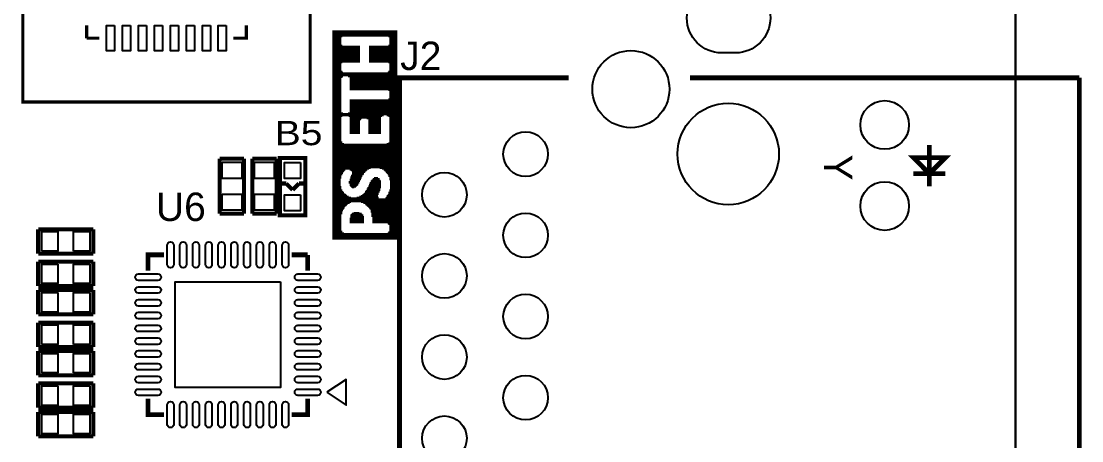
# Model space of a CAD drawing. Extents: x -38 to 87, y 0 to 70.
# Drawn here: x 53.85 to 87.08, y 29.7 to 42.83 of the extents above; entities that cross this region are included whole.
import ezdxf

# ---------------------------------------------------------------- set-up
doc = ezdxf.new("R2010")
doc.units = 0
for name, color, linetype in [('BG_DIMENSION', 40, 'CONTINUOUS'), ('BG_OUTLINE', 7, 'CONTINUOUS'), ('BG_SILKSCREEN_TOP', 2, 'CONTINUOUS'), ('PG_SILKSCREEN_TOP', 2, 'CONTINUOUS'), ('PIN_TOP', 1, 'CONTINUOUS'), ('RD_SILKSCREEN_TOP', 177, 'CONTINUOUS')]:
    doc.layers.add(name, color=color, linetype=linetype)

msp = doc.modelspace()

# ---------------------------------------------------------------- linework, layer by layer
at = {"layer": 'BG_DIMENSION'}
msp.add_lwpolyline([(85.000008, 39.061085), (85.000008, 61.618495)], dxfattribs=at)
at = {"layer": 'BG_OUTLINE'}
msp.add_lwpolyline([(84.00001, 0, 0.414211), (85.000008, 0.999998), (85.000008, 54.999992, 0.414213), (84.00001, 55.99999), (0.999998, 55.99999, 0.414214), (0, 54.999992), (0, 0.999998, 0.414212), (0.999998, 0)], format="xyb", close=True, dxfattribs=at)
msp.add_lwpolyline([(85.000008, 54.999992), (85.000008, 0.999998)], dxfattribs=at)
at = {"layer": 'BG_SILKSCREEN_TOP', "const_width": 0.0254}
for points in [[(63.6143, 35.99688), (63.6143, 42.55008)], [(63.6397, 35.99688), (63.6397, 42.55008)], [(63.6651, 35.99688), (63.6651, 42.55008)], [(63.6905, 35.99688), (63.6905, 42.55008)], [(63.7159, 35.99688), (63.7159, 42.55008)], [(63.7413, 35.99688), (63.7413, 42.55008)], [(63.7667, 35.99688), (63.7667, 42.55008)], [(63.7921, 35.99688), (63.7921, 42.55008)], [(63.8175, 35.99688), (63.8175, 42.55008)], [(63.8429, 35.99688), (63.8429, 42.55008)], [(63.8683, 37.90188), (63.8683, 42.55008)], [(63.8937, 42.32148), (63.8937, 42.55008)], [(63.9191, 42.34688), (63.9191, 42.55008)], [(63.9445, 42.34688), (63.9445, 42.55008)], [(63.9699, 42.34688), (63.9699, 42.55008)], [(63.9953, 42.34688), (63.9953, 42.55008)], [(64.0207, 42.34688), (64.0207, 42.55008)], [(64.0461, 42.34688), (64.0461, 42.55008)], [(64.0715, 42.34688), (64.0715, 42.55008)], [(64.0969, 42.34688), (64.0969, 42.55008)], [(64.1223, 42.34688), (64.1223, 42.55008)], [(64.1477, 42.34688), (64.1477, 42.55008)], [(64.1731, 42.34688), (64.1731, 42.55008)], [(64.1985, 42.34688), (64.1985, 42.55008)], [(64.2239, 42.34688), (64.2239, 42.55008)], [(64.2493, 42.34688), (64.2493, 42.55008)], [(64.2747, 42.34688), (64.2747, 42.55008)], [(64.3001, 42.34688), (64.3001, 42.55008)], [(64.3255, 42.34688), (64.3255, 42.55008)], [(64.3509, 42.34688), (64.3509, 42.55008)], [(64.3763, 42.34688), (64.3763, 42.55008)], [(64.4017, 42.34688), (64.4017, 42.55008)], [(64.4271, 42.34688), (64.4271, 42.55008)], [(64.4525, 42.34688), (64.4525, 42.55008)], [(64.4779, 42.34688), (64.4779, 42.55008)], [(64.5033, 42.34688), (64.5033, 42.55008)], [(64.5287, 42.34688), (64.5287, 42.55008)], [(64.5541, 42.34688), (64.5541, 42.55008)], [(64.5795, 42.34688), (64.5795, 42.55008)], [(64.6049, 42.34688), (64.6049, 42.55008)], [(64.6303, 42.34688), (64.6303, 42.55008)], [(64.6557, 42.34688), (64.6557, 42.55008)], [(64.6811, 42.34688), (64.6811, 42.55008)], [(64.7065, 42.34688), (64.7065, 42.55008)], [(64.7319, 42.34688), (64.7319, 42.55008)], [(64.7573, 42.34688), (64.7573, 42.55008)], [(64.7827, 42.34688), (64.7827, 42.55008)], [(64.8081, 42.34688), (64.8081, 42.55008)], [(64.8335, 42.34688), (64.8335, 42.55008)], [(64.8589, 42.34688), (64.8589, 42.55008)], [(64.8843, 42.34688), (64.8843, 42.55008)], [(64.9097, 42.34688), (64.9097, 42.55008)], [(64.9351, 42.34688), (64.9351, 42.55008)], [(64.9605, 42.34688), (64.9605, 42.55008)], [(64.9859, 42.34688), (64.9859, 42.55008)], [(65.0113, 42.34688), (65.0113, 42.55008)], [(65.0367, 42.34688), (65.0367, 42.55008)], [(65.0621, 42.34688), (65.0621, 42.55008)], [(65.0875, 42.34688), (65.0875, 42.55008)], [(65.1129, 42.34688), (65.1129, 42.55008)], [(65.1383, 42.34688), (65.1383, 42.55008)], [(65.1637, 42.34688), (65.1637, 42.55008)], [(65.1891, 42.34688), (65.1891, 42.55008)], [(65.2145, 42.34688), (65.2145, 42.55008)], [(65.2399, 42.34688), (65.2399, 42.55008)], [(65.2653, 42.34688), (65.2653, 42.55008)], [(65.2907, 42.34688), (65.2907, 42.55008)], [(65.3161, 42.34688), (65.3161, 42.55008)], [(65.3415, 42.34688), (65.3415, 42.55008)], [(65.3669, 42.32148), (65.3669, 42.55008)], [(65.3923, 37.85108), (65.3923, 42.55008)], [(65.4177, 35.99688), (65.4177, 42.55008)], [(65.4431, 35.99688), (65.4431, 42.55008)], [(65.4685, 35.99688), (65.4685, 42.55008)], [(65.4939, 35.99688), (65.4939, 42.55008)], [(65.5193, 35.99688), (65.5193, 42.55008)], [(65.5447, 35.99688), (65.5447, 42.55008)], [(65.5701, 35.99688), (65.5701, 42.55008)], [(65.5955, 35.99688), (65.5955, 42.55008)], [(65.6209, 35.99688), (65.6209, 42.55008)], [(63.8937, 41.50868), (63.8937, 42.09288)], [(63.9191, 41.53408), (63.9191, 42.06748)], [(63.9445, 41.53408), (63.9445, 42.06748)], [(63.9699, 41.53408), (63.9699, 42.06748)], [(63.9953, 41.53408), (63.9953, 42.06748)], [(64.0207, 41.53408), (64.0207, 42.06748)], [(64.0461, 41.53408), (64.0461, 42.06748)], [(64.0715, 41.53408), (64.0715, 42.06748)], [(64.0969, 41.53408), (64.0969, 42.06748)], [(64.1223, 41.53408), (64.1223, 42.06748)], [(64.1477, 41.53408), (64.1477, 42.06748)], [(64.1731, 41.53408), (64.1731, 42.06748)], [(64.1985, 41.53408), (64.1985, 42.06748)], [(64.2239, 41.53408), (64.2239, 42.06748)], [(64.2493, 41.53408), (64.2493, 42.06748)], [(64.2747, 41.53408), (64.2747, 42.06748)], [(64.3001, 41.53408), (64.3001, 42.06748)], [(64.3255, 41.53408), (64.3255, 42.06748)], [(64.3509, 41.53408), (64.3509, 42.06748)], [(64.3763, 41.53408), (64.3763, 42.06748)], [(64.4017, 41.53408), (64.4017, 42.06748)], [(64.4271, 41.53408), (64.4271, 42.06748)], [(64.4525, 41.53408), (64.4525, 42.06748)], [(64.7573, 41.53408), (64.7573, 42.06748)], [(64.7827, 41.53408), (64.7827, 42.06748)], [(64.8081, 41.53408), (64.8081, 42.06748)], [(64.8335, 41.53408), (64.8335, 42.06748)], [(64.8589, 41.53408), (64.8589, 42.06748)], [(64.8843, 41.53408), (64.8843, 42.06748)], [(64.9097, 41.53408), (64.9097, 42.06748)], [(64.9351, 41.53408), (64.9351, 42.06748)], [(64.9605, 41.53408), (64.9605, 42.06748)], [(64.9859, 41.53408), (64.9859, 42.06748)], [(65.0113, 41.53408), (65.0113, 42.06748)], [(65.0367, 41.53408), (65.0367, 42.06748)], [(65.0621, 41.53408), (65.0621, 42.06748)], [(65.0875, 41.53408), (65.0875, 42.06748)], [(65.1129, 41.53408), (65.1129, 42.06748)], [(65.1383, 41.53408), (65.1383, 42.06748)], [(65.1637, 41.53408), (65.1637, 42.06748)], [(65.1891, 41.53408), (65.1891, 42.06748)], [(65.2145, 41.53408), (65.2145, 42.06748)], [(65.2399, 41.53408), (65.2399, 42.06748)], [(65.2653, 41.53408), (65.2653, 42.06748)], [(65.2907, 41.53408), (65.2907, 42.06748)], [(65.3161, 41.53408), (65.3161, 42.06748)], [(65.3415, 41.53408), (65.3415, 42.06748)], [(65.3669, 41.50868), (65.3669, 42.09288)], [(63.8937, 41.05148), (63.8937, 41.28008)], [(63.9191, 41.07688), (63.9191, 41.25468)], [(63.9445, 41.10228), (63.9445, 41.22928)], [(63.9699, 41.10228), (63.9699, 41.22928)], [(63.9953, 41.10228), (63.9953, 41.22928)], [(64.0207, 41.10228), (64.0207, 41.22928)], [(64.0461, 41.10228), (64.0461, 41.22928)], [(64.0715, 41.10228), (64.0715, 41.22928)], [(64.0969, 41.07688), (64.0969, 41.22928)], [(64.1223, 41.07688), (64.1223, 41.22928)], [(64.1477, 40.67048), (64.1477, 41.22928)], [(64.1731, 40.67048), (64.1731, 41.22928)], [(64.1985, 40.67048), (64.1985, 41.22928)], [(64.2239, 40.67048), (64.2239, 41.22928)], [(64.2493, 40.67048), (64.2493, 41.22928)], [(64.2747, 40.67048), (64.2747, 41.22928)], [(64.3001, 40.67048), (64.3001, 41.22928)], [(64.3255, 40.67048), (64.3255, 41.22928)], [(64.3509, 40.67048), (64.3509, 41.22928)], [(64.3763, 40.67048), (64.3763, 41.22928)], [(64.4017, 40.67048), (64.4017, 41.22928)], [(64.4271, 40.67048), (64.4271, 41.22928)], [(64.4525, 40.67048), (64.4525, 41.22928)], [(64.4779, 40.67048), (64.4779, 41.22928)], [(64.5033, 40.67048), (64.5033, 41.22928)], [(64.5287, 40.67048), (64.5287, 41.22928)], [(64.5541, 40.67048), (64.5541, 41.22928)], [(64.5795, 40.67048), (64.5795, 41.22928)], [(64.6049, 40.67048), (64.6049, 41.22928)], [(64.6303, 40.67048), (64.6303, 41.22928)], [(64.6557, 40.67048), (64.6557, 41.22928)], [(64.6811, 40.67048), (64.6811, 41.22928)], [(64.7065, 40.67048), (64.7065, 41.22928)], [(64.7319, 40.67048), (64.7319, 41.22928)], [(64.7573, 40.67048), (64.7573, 41.22928)], [(64.7827, 40.67048), (64.7827, 41.22928)], [(64.8081, 40.67048), (64.8081, 41.22928)], [(64.8335, 40.67048), (64.8335, 41.22928)], [(64.8589, 40.67048), (64.8589, 41.22928)], [(64.8843, 40.67048), (64.8843, 41.22928)], [(64.9097, 40.67048), (64.9097, 41.22928)], [(64.9351, 40.67048), (64.9351, 41.22928)], [(64.9605, 40.67048), (64.9605, 41.22928)], [(64.9859, 40.67048), (64.9859, 41.22928)], [(65.0113, 40.67048), (65.0113, 41.22928)], [(65.0367, 40.67048), (65.0367, 41.22928)], [(65.0621, 40.67048), (65.0621, 41.22928)], [(65.0875, 40.67048), (65.0875, 41.22928)], [(65.1129, 40.67048), (65.1129, 41.22928)], [(65.1383, 40.67048), (65.1383, 41.22928)], [(65.1637, 40.67048), (65.1637, 41.22928)], [(65.1891, 40.67048), (65.1891, 41.22928)], [(65.2145, 40.67048), (65.2145, 41.22928)], [(65.2399, 40.67048), (65.2399, 41.22928)], [(65.2653, 40.67048), (65.2653, 41.22928)], [(65.2907, 40.67048), (65.2907, 41.22928)], [(65.3161, 40.67048), (65.3161, 41.22928)], [(65.3415, 40.67048), (65.3415, 41.25468)], [(65.3669, 40.64508), (65.3669, 41.28008)], [(64.1477, 39.29888), (64.1477, 40.39108)], [(64.1731, 39.29888), (64.1731, 40.39108)], [(64.1985, 39.29888), (64.1985, 40.39108)], [(64.2239, 39.29888), (64.2239, 40.39108)], [(64.2493, 39.29888), (64.2493, 40.39108)], [(64.2747, 39.29888), (64.2747, 40.39108)], [(64.3001, 39.29888), (64.3001, 40.39108)], [(64.3255, 39.29888), (64.3255, 40.39108)], [(64.3509, 39.29888), (64.3509, 40.39108)], [(64.3763, 39.29888), (64.3763, 40.39108)], [(64.4017, 39.29888), (64.4017, 40.39108)], [(64.4271, 39.29888), (64.4271, 40.39108)], [(64.4525, 39.29888), (64.4525, 40.39108)], [(64.4779, 39.73068), (64.4779, 40.39108)], [(64.5033, 39.75608), (64.5033, 40.39108)], [(64.5287, 39.78148), (64.5287, 40.39108)], [(64.5541, 39.78148), (64.5541, 40.39108)], [(64.5795, 39.78148), (64.5795, 40.39108)], [(64.6049, 39.78148), (64.6049, 40.39108)], [(64.6303, 39.78148), (64.6303, 40.39108)], [(64.6557, 39.78148), (64.6557, 40.39108)], [(64.6811, 39.75608), (64.6811, 40.39108)], [(64.7065, 39.75608), (64.7065, 40.39108)], [(64.7319, 39.29888), (64.7319, 40.39108)], [(64.7573, 39.29888), (64.7573, 40.39108)], [(64.7827, 39.29888), (64.7827, 40.39108)], [(64.8081, 39.29888), (64.8081, 40.39108)], [(64.8335, 39.29888), (64.8335, 40.39108)], [(64.8589, 39.29888), (64.8589, 40.39108)], [(64.8843, 39.29888), (64.8843, 40.39108)], [(64.9097, 39.29888), (64.9097, 40.39108)], [(64.9351, 39.29888), (64.9351, 40.39108)], [(64.9605, 39.29888), (64.9605, 40.39108)], [(64.9859, 39.29888), (64.9859, 40.39108)], [(65.0113, 39.29888), (65.0113, 40.39108)], [(65.0367, 39.29888), (65.0367, 40.39108)], [(65.0621, 39.29888), (65.0621, 40.39108)], [(65.0875, 39.29888), (65.0875, 40.39108)], [(65.1129, 39.29888), (65.1129, 40.39108)], [(65.1383, 39.83228), (65.1383, 40.39108)], [(65.1637, 39.85768), (65.1637, 40.39108)], [(65.1891, 39.85768), (65.1891, 40.39108)], [(65.2145, 39.88308), (65.2145, 40.39108)], [(65.2399, 39.88308), (65.2399, 40.39108)], [(65.2653, 39.88308), (65.2653, 40.39108)], [(65.2907, 39.88308), (65.2907, 40.39108)], [(65.3161, 39.85768), (65.3161, 40.39108)], [(65.3415, 39.85768), (65.3415, 40.39108)], [(65.3669, 39.83228), (65.3669, 40.41648)], [(63.8937, 39.83228), (63.8937, 39.98468)], [(63.9191, 39.85768), (63.9191, 39.98468)], [(63.9445, 39.85768), (63.9445, 39.95928)], [(63.9699, 39.85768), (63.9699, 39.95928)], [(63.9953, 39.85768), (63.9953, 39.95928)], [(64.0207, 39.85768), (64.0207, 39.95928)], [(64.0461, 39.85768), (64.0461, 39.95928)], [(64.0715, 39.85768), (64.0715, 39.95928)], [(64.0969, 39.85768), (64.0969, 39.98468)], [(64.1223, 39.83228), (64.1223, 39.98468)], [(63.8937, 38.00348), (63.8937, 39.07028)], [(63.9191, 38.05428), (63.9191, 39.01948)], [(63.9445, 38.10508), (63.9445, 39.01948)], [(63.9699, 38.13048), (63.9699, 38.99408)], [(63.9953, 38.15588), (63.9953, 38.99408)], [(64.0207, 38.18128), (64.0207, 38.99408)], [(64.0461, 38.18128), (64.0461, 38.99408)], [(64.0715, 38.18128), (64.0715, 38.99408)], [(64.0969, 38.18128), (64.0969, 38.99408)], [(64.1223, 38.18128), (64.1223, 38.99408)], [(64.1477, 38.15588), (64.1477, 38.99408)], [(64.1731, 38.15588), (64.1731, 38.99408)], [(64.1985, 38.13048), (64.1985, 38.99408)], [(64.2239, 37.59708), (64.2239, 38.99408)], [(64.2493, 37.59708), (64.2493, 38.99408)], [(64.2747, 37.59708), (64.2747, 38.99408)], [(64.3001, 37.62248), (64.3001, 38.99408)], [(64.3255, 37.62248), (64.3255, 38.99408)], [(64.3509, 37.64788), (64.3509, 38.99408)], [(64.3763, 37.67328), (64.3763, 38.99408)], [(64.4017, 37.69868), (64.4017, 38.99408)], [(64.4271, 37.74948), (64.4271, 38.99408)], [(64.4525, 37.80028), (64.4525, 38.99408)], [(64.4779, 37.85108), (64.4779, 38.99408)], [(64.5033, 37.90188), (64.5033, 38.99408)], [(64.5287, 37.95268), (64.5287, 38.99408)], [(64.5541, 38.00348), (64.5541, 38.99408)], [(64.5795, 38.02888), (64.5795, 38.99408)], [(64.6049, 38.07968), (64.6049, 38.99408)], [(64.6303, 38.10508), (64.6303, 38.99408)], [(64.6557, 38.13048), (64.6557, 38.99408)], [(64.6811, 38.15588), (64.6811, 38.99408)], [(64.7065, 38.18128), (64.7065, 38.99408)], [(64.7319, 38.18128), (64.7319, 38.99408)], [(64.7573, 38.20668), (64.7573, 38.99408)], [(64.7827, 38.20668), (64.7827, 38.99408)], [(64.8081, 38.23208), (64.8081, 38.99408)], [(64.8335, 38.23208), (64.8335, 38.99408)], [(64.8589, 38.23208), (64.8589, 38.99408)], [(64.8843, 38.23208), (64.8843, 38.99408)], [(64.9097, 38.23208), (64.9097, 38.99408)], [(64.9351, 38.23208), (64.9351, 38.99408)], [(64.9605, 38.23208), (64.9605, 38.99408)], [(64.9859, 38.23208), (64.9859, 38.99408)], [(65.0113, 38.23208), (65.0113, 38.99408)], [(65.0367, 38.23208), (65.0367, 38.99408)], [(65.0621, 38.23208), (65.0621, 38.99408)], [(65.0875, 38.20668), (65.0875, 38.99408)], [(65.1129, 38.20668), (65.1129, 38.99408)], [(65.1383, 38.20668), (65.1383, 38.99408)], [(65.1637, 38.18128), (65.1637, 38.99408)], [(65.1891, 38.18128), (65.1891, 38.99408)], [(65.2145, 38.15588), (65.2145, 38.99408)], [(65.2399, 38.13048), (65.2399, 38.99408)], [(65.2653, 38.10508), (65.2653, 38.99408)], [(65.2907, 38.07968), (65.2907, 38.99408)], [(65.3161, 38.05428), (65.3161, 39.01948)], [(65.3415, 38.00348), (65.3415, 39.01948)], [(65.3669, 37.95268), (65.3669, 39.04488)], [(64.1477, 37.67328), (64.1477, 37.90188)], [(64.1731, 37.64788), (64.1731, 37.97808)], [(64.1985, 37.62248), (64.1985, 38.02888)], [(64.8335, 36.70808), (64.8335, 37.87648)], [(64.8589, 36.50488), (64.8589, 37.90188)], [(64.8843, 36.50488), (64.8843, 37.92728)], [(64.9097, 36.50488), (64.9097, 37.95268)], [(64.9351, 36.50488), (64.9351, 37.95268)], [(64.9605, 36.50488), (64.9605, 37.95268)], [(64.9859, 36.50488), (64.9859, 37.95268)], [(65.0113, 36.50488), (65.0113, 37.95268)], [(65.0367, 37.39388), (65.0367, 37.92728)], [(65.0621, 37.47008), (65.0621, 37.92728)], [(65.0875, 37.52088), (65.0875, 37.87648)], [(63.8683, 35.99688), (63.8683, 37.67328)], [(63.8937, 36.78428), (63.8937, 37.57168)], [(64.1223, 37.74948), (64.1223, 37.82568)], [(64.6557, 37.06368), (64.6557, 37.54628)], [(64.6811, 37.03828), (64.6811, 37.59708)], [(64.7065, 37.01288), (64.7065, 37.64788)], [(64.7319, 36.98748), (64.7319, 37.69868)], [(64.7573, 36.96208), (64.7573, 37.74948)], [(64.7827, 36.93668), (64.7827, 37.80028)], [(64.8081, 36.83508), (64.8081, 37.85108)], [(65.1129, 37.59708), (65.1129, 37.85108)], [(65.3923, 35.99688), (65.3923, 37.57168)], [(63.9191, 36.88588), (63.9191, 37.52088)], [(63.9445, 36.93668), (63.9445, 37.49548)], [(63.9699, 36.96208), (63.9699, 37.44468)], [(63.9953, 37.01288), (63.9953, 37.44468)], [(64.0207, 37.03828), (64.0207, 37.41928)], [(64.0461, 37.06368), (64.0461, 37.39388)], [(64.0715, 37.08908), (64.0715, 37.36848)], [(64.0969, 37.11448), (64.0969, 37.36848)], [(64.1223, 37.11448), (64.1223, 37.34308)], [(64.1477, 37.13988), (64.1477, 37.34308)], [(64.1731, 37.13988), (64.1731, 37.34308)], [(64.1985, 37.16528), (64.1985, 37.31768)], [(64.2239, 37.16528), (64.2239, 37.31768)], [(64.2493, 37.16528), (64.2493, 37.31768)], [(64.2747, 37.16528), (64.2747, 37.31768)], [(64.3001, 37.16528), (64.3001, 37.31768)], [(64.3255, 37.16528), (64.3255, 37.31768)], [(64.3509, 37.16528), (64.3509, 37.31768)], [(64.3763, 37.16528), (64.3763, 37.34308)], [(64.4017, 37.16528), (64.4017, 37.34308)], [(64.4271, 37.16528), (64.4271, 37.34308)], [(64.4525, 37.16528), (64.4525, 37.36848)], [(64.4779, 37.16528), (64.4779, 37.36848)], [(64.5033, 37.13988), (64.5033, 37.39388)], [(64.5287, 37.13988), (64.5287, 37.39388)], [(64.5541, 37.13988), (64.5541, 37.41928)], [(64.5795, 37.11448), (64.5795, 37.44468)], [(64.6049, 37.11448), (64.6049, 37.47008)], [(64.6303, 37.08908), (64.6303, 37.52088)], [(65.0367, 36.50488), (65.0367, 37.34308)], [(65.0621, 36.50488), (65.0621, 37.29228)], [(65.0875, 36.50488), (65.0875, 37.29228)], [(65.1129, 36.50488), (65.1129, 37.29228)], [(65.1383, 36.50488), (65.1383, 37.29228)], [(65.1637, 36.50488), (65.1637, 37.29228)], [(65.1891, 36.50488), (65.1891, 37.29228)], [(65.2145, 36.50488), (65.2145, 37.29228)], [(65.2399, 36.50488), (65.2399, 37.29228)], [(65.2653, 36.50488), (65.2653, 37.31768)], [(65.2907, 36.50488), (65.2907, 37.34308)], [(65.3161, 36.50488), (65.3161, 37.39388)], [(65.3415, 36.47948), (65.3415, 37.41928)], [(65.3669, 36.45408), (65.3669, 37.49548)], [(64.1477, 36.50488), (64.1477, 36.68268)], [(64.1731, 36.50488), (64.1731, 36.78428)], [(64.1985, 36.50488), (64.1985, 36.80968)], [(64.2239, 36.50488), (64.2239, 36.83508)], [(64.2493, 36.50488), (64.2493, 36.83508)], [(64.2747, 36.50488), (64.2747, 36.86048)], [(64.3001, 36.50488), (64.3001, 36.86048)], [(64.3255, 36.50488), (64.3255, 36.86048)], [(64.3509, 36.50488), (64.3509, 36.86048)], [(64.3763, 36.50488), (64.3763, 36.86048)], [(64.4017, 36.50488), (64.4017, 36.86048)], [(64.4271, 36.50488), (64.4271, 36.86048)], [(64.4525, 36.50488), (64.4525, 36.83508)], [(64.4779, 36.50488), (64.4779, 36.83508)], [(64.5033, 36.50488), (64.5033, 36.83508)], [(64.5287, 36.50488), (64.5287, 36.80968)], [(64.5541, 36.50488), (64.5541, 36.78428)], [(64.5795, 36.50488), (64.5795, 36.73348)], [(63.8937, 35.99688), (63.8937, 36.27628)], [(63.9191, 35.99688), (63.9191, 36.22548)], [(63.9445, 35.99688), (63.9445, 36.22548)], [(65.3415, 35.99688), (65.3415, 36.22548)], [(65.3669, 35.99688), (65.3669, 36.25088)], [(63.9699, 35.99688), (63.9699, 36.20008)], [(63.9953, 35.99688), (63.9953, 36.20008)], [(64.0207, 35.99688), (64.0207, 36.20008)], [(64.0461, 35.99688), (64.0461, 36.20008)], [(64.0715, 35.99688), (64.0715, 36.20008)], [(64.0969, 35.99688), (64.0969, 36.20008)], [(64.1223, 35.99688), (64.1223, 36.20008)], [(64.1477, 35.99688), (64.1477, 36.20008)], [(64.1731, 35.99688), (64.1731, 36.20008)], [(64.1985, 35.99688), (64.1985, 36.20008)], [(64.2239, 35.99688), (64.2239, 36.20008)], [(64.2493, 35.99688), (64.2493, 36.20008)], [(64.2747, 35.99688), (64.2747, 36.20008)], [(64.3001, 35.99688), (64.3001, 36.20008)], [(64.3255, 35.99688), (64.3255, 36.20008)], [(64.3509, 35.99688), (64.3509, 36.20008)], [(64.3763, 35.99688), (64.3763, 36.20008)], [(64.4017, 35.99688), (64.4017, 36.20008)], [(64.4271, 35.99688), (64.4271, 36.20008)], [(64.4525, 35.99688), (64.4525, 36.20008)], [(64.4779, 35.99688), (64.4779, 36.20008)], [(64.5033, 35.99688), (64.5033, 36.20008)], [(64.5287, 35.99688), (64.5287, 36.20008)], [(64.5541, 35.99688), (64.5541, 36.20008)], [(64.5795, 35.99688), (64.5795, 36.20008)], [(64.6049, 35.99688), (64.6049, 36.20008)], [(64.6303, 35.99688), (64.6303, 36.20008)], [(64.6557, 35.99688), (64.6557, 36.20008)], [(64.6811, 35.99688), (64.6811, 36.20008)], [(64.7065, 35.99688), (64.7065, 36.20008)], [(64.7319, 35.99688), (64.7319, 36.20008)], [(64.7573, 35.99688), (64.7573, 36.20008)], [(64.7827, 35.99688), (64.7827, 36.20008)], [(64.8081, 35.99688), (64.8081, 36.20008)], [(64.8335, 35.99688), (64.8335, 36.20008)], [(64.8589, 35.99688), (64.8589, 36.20008)], [(64.8843, 35.99688), (64.8843, 36.20008)], [(64.9097, 35.99688), (64.9097, 36.20008)], [(64.9351, 35.99688), (64.9351, 36.20008)], [(64.9605, 35.99688), (64.9605, 36.20008)], [(64.9859, 35.99688), (64.9859, 36.20008)], [(65.0113, 35.99688), (65.0113, 36.20008)], [(65.0367, 35.99688), (65.0367, 36.20008)], [(65.0621, 35.99688), (65.0621, 36.20008)], [(65.0875, 35.99688), (65.0875, 36.20008)], [(65.1129, 35.99688), (65.1129, 36.20008)], [(65.1383, 35.99688), (65.1383, 36.20008)], [(65.1637, 35.99688), (65.1637, 36.20008)], [(65.1891, 35.99688), (65.1891, 36.20008)], [(65.2145, 35.99688), (65.2145, 36.20008)], [(65.2399, 35.99688), (65.2399, 36.20008)], [(65.2653, 35.99688), (65.2653, 36.20008)], [(65.2907, 35.99688), (65.2907, 36.20008)], [(65.3161, 35.99688), (65.3161, 36.20008)]]:
    msp.add_lwpolyline(points, dxfattribs=at)
at = {"layer": 'PG_SILKSCREEN_TOP'}
for points, const_width in [([(53.899994, 48.300005), (54.899992, 49.300003), (62.900001, 49.300003), (62.900001, 40.299996), (53.899994, 40.299996), (53.899994, 48.300005)], 0.1), ([(55.89999, 42.699991), (55.89999, 42.299992)], 0.1), ([(60.500006, 42.299992), (60.900005, 42.299992), (60.900005, 42.699991)], 0.1), ([(55.89999, 42.299992), (56.299989, 42.299992)], 0.1), ([(71.00001, 41.060903), (65.700097, 41.060903), (65.700097, 24.860809), (71.00001, 24.860809)], 0.150089), ([(87.000004, 41.060903), (74.800104, 41.060903)], 0.150089), ([(74.800104, 24.860809), (87.000004, 24.860809), (87.000004, 41.060903)], 0.150089), ([(82.299988, 38.060909), (82.299988, 38.960806)], 0.150089), ([(60.071, 38.5318), (60.071, 36.8046)], 0.127), ([(60.833, 38.5318), (60.071, 38.5318)], 0.127), ([(60.833, 36.8046), (60.833, 38.5318)], 0.127), ([(61.087, 38.5318), (61.087, 36.8046)], 0.127), ([(61.849, 38.5318), (61.087, 38.5318)], 0.127), ([(61.849, 36.8046), (61.849, 38.5318)], 0.127), ([(62.752072, 38.553161), (61.952073, 38.553161), (61.952073, 36.753368), (62.752072, 36.753368), (62.752072, 38.553161)], 0.127), ([(81.80009, 38.560807), (82.800088, 38.560807), (82.299988, 38.060909), (81.80009, 38.560807)], 0.150089), ([(81.80009, 38.060909), (82.800088, 38.060909)], 0.150089), ([(82.299988, 38.060909), (82.299988, 37.66091)], 0.150089), ([(62.152174, 37.753366), (62.011966, 37.753366)], 0.127), ([(62.352072, 37.553163), (62.152174, 37.753366)], 0.127), ([(62.55197, 37.753366), (62.352072, 37.553163)], 0.127), ([(62.702084, 37.753366), (62.55197, 37.753366)], 0.127), ([(60.071, 36.8046), (60.833, 36.8046)], 0.127), ([(61.087, 36.8046), (61.849, 36.8046)], 0.127), ([(56.1086, 36.322), (54.3814, 36.322)], 0.127), ([(54.3814, 36.322), (54.3814, 35.56)], 0.127), ([(56.1086, 35.56), (56.1086, 36.322)], 0.127), ([(54.3814, 35.56), (56.1086, 35.56)], 0.127), ([(58.325004, 35.519995), (57.825005, 35.519995), (57.825005, 35.019996)], 0.150012), ([(62.824995, 35.519995), (62.324996, 35.519995)], 0.150012), ([(62.824995, 35.019996), (62.824995, 35.519995)], 0.150012), ([(54.3814, 35.306), (54.3814, 34.544)], 0.127), ([(56.1086, 35.306), (54.3814, 35.306)], 0.127), ([(56.1086, 34.544), (56.1086, 35.306)], 0.127), ([(54.3814, 34.544), (56.1086, 34.544)], 0.127), ([(54.3814, 34.417), (54.3814, 33.655)], 0.127), ([(56.1086, 34.417), (54.3814, 34.417)], 0.127), ([(56.1086, 33.655), (56.1086, 34.417)], 0.127), ([(54.3814, 33.655), (56.1086, 33.655)], 0.127), ([(56.1086, 33.401), (54.3814, 33.401)], 0.127), ([(54.3814, 33.401), (54.3814, 32.639)], 0.127), ([(56.1086, 32.639), (56.1086, 33.401)], 0.127), ([(54.3814, 32.639), (56.1086, 32.639)], 0.127), ([(56.1086, 32.512), (54.3814, 32.512)], 0.127), ([(54.3814, 32.512), (54.3814, 31.75)], 0.127), ([(56.1086, 31.75), (56.1086, 32.512)], 0.127), ([(54.3814, 31.75), (56.1086, 31.75)], 0.127), ([(54.3814, 31.496), (54.3814, 30.734)], 0.127), ([(56.1086, 31.496), (54.3814, 31.496)], 0.127), ([(56.1086, 30.734), (56.1086, 31.496)], 0.127), ([(57.825005, 31.020004), (57.825005, 30.520005), (58.325004, 30.520005)], 0.150012), ([(62.324996, 30.520005), (62.824995, 30.520005), (62.824995, 31.020004)], 0.150012), ([(54.3814, 30.734), (56.1086, 30.734)], 0.127), ([(54.3814, 30.607), (54.3814, 29.845)], 0.127), ([(56.1086, 30.607), (54.3814, 30.607)], 0.127), ([(56.1086, 29.845), (56.1086, 30.607)], 0.127), ([(54.3814, 29.845), (56.1086, 29.845)], 0.127)]:
    msp.add_lwpolyline(points, dxfattribs=dict(at, const_width=const_width))
msp.add_lwpolyline([(63.424994, 31.220004), (64.024993, 30.820004), (64.024993, 31.620003)], close=True, dxfattribs=at)
at = {"layer": 'PIN_TOP'}
for points in [[(75.794108, 44.024194), (76.225908, 44.024194, -1), (76.225908, 41.839794), (75.794108, 41.839794, -1)], [(58.423404, 35.215195), (58.423404, 35.824795, -1), (58.626604, 35.824795), (58.626604, 35.215195, -1)], [(58.823403, 35.215195), (58.823403, 35.824795, -1), (59.026603, 35.824795), (59.026603, 35.215195, -1)], [(59.223402, 35.215195), (59.223402, 35.824795, -1), (59.426602, 35.824795), (59.426602, 35.215195, -1)], [(59.623401, 35.215195), (59.623401, 35.824795, -1), (59.826601, 35.824795), (59.826601, 35.215195, -1)], [(60.0234, 35.215195), (60.0234, 35.824795, -1), (60.2266, 35.824795), (60.2266, 35.215195, -1)], [(60.4234, 35.215195), (60.4234, 35.824795, -1), (60.6266, 35.824795), (60.6266, 35.215195, -1)], [(60.823399, 35.215195), (60.823399, 35.824795, -1), (61.026599, 35.824795), (61.026599, 35.215195, -1)], [(61.223398, 35.215195), (61.223398, 35.824795, -1), (61.426598, 35.824795), (61.426598, 35.215195, -1)], [(61.623397, 35.215195), (61.623397, 35.824795, -1), (61.826597, 35.824795), (61.826597, 35.215195, -1)], [(62.023396, 35.215195), (62.023396, 35.824795, -1), (62.226596, 35.824795), (62.226596, 35.215195, -1)], [(57.520205, 34.921596), (58.129805, 34.921596, -1), (58.129805, 34.718396), (57.520205, 34.718396, -1)], [(62.520195, 34.921596), (63.129795, 34.921596, -1), (63.129795, 34.718396), (62.520195, 34.718396, -1)], [(57.520205, 34.521597), (58.129805, 34.521597, -1), (58.129805, 34.318397), (57.520205, 34.318397, -1)], [(62.520195, 34.521597), (63.129795, 34.521597, -1), (63.129795, 34.318397), (62.520195, 34.318397, -1)], [(57.520205, 34.121598), (58.129805, 34.121598, -1), (58.129805, 33.918398), (57.520205, 33.918398, -1)], [(62.520195, 34.121598), (63.129795, 34.121598, -1), (63.129795, 33.918398), (62.520195, 33.918398, -1)], [(57.520205, 33.721599), (58.129805, 33.721599, -1), (58.129805, 33.518399), (57.520205, 33.518399, -1)], [(62.520195, 33.721599), (63.129795, 33.721599, -1), (63.129795, 33.518399), (62.520195, 33.518399, -1)], [(57.520205, 33.3216), (58.129805, 33.3216, -1), (58.129805, 33.1184), (57.520205, 33.1184, -1)], [(62.520195, 33.3216), (63.129795, 33.3216, -1), (63.129795, 33.1184), (62.520195, 33.1184, -1)], [(57.520205, 32.9216), (58.129805, 32.9216, -1), (58.129805, 32.7184), (57.520205, 32.7184, -1)], [(62.520195, 32.9216), (63.129795, 32.9216, -1), (63.129795, 32.7184), (62.520195, 32.7184, -1)], [(57.520205, 32.521601), (58.129805, 32.521601, -1), (58.129805, 32.318401), (57.520205, 32.318401, -1)], [(62.520195, 32.521601), (63.129795, 32.521601, -1), (63.129795, 32.318401), (62.520195, 32.318401, -1)], [(57.520205, 32.121602), (58.129805, 32.121602, -1), (58.129805, 31.918402), (57.520205, 31.918402, -1)], [(62.520195, 32.121602), (63.129795, 32.121602, -1), (63.129795, 31.918402), (62.520195, 31.918402, -1)], [(57.520205, 31.721603), (58.129805, 31.721603, -1), (58.129805, 31.518403), (57.520205, 31.518403, -1)], [(62.520195, 31.721603), (63.129795, 31.721603, -1), (63.129795, 31.518403), (62.520195, 31.518403, -1)], [(57.520205, 31.321604), (58.129805, 31.321604, -1), (58.129805, 31.118404), (57.520205, 31.118404, -1)], [(62.520195, 31.321604), (63.129795, 31.321604, -1), (63.129795, 31.118404), (62.520195, 31.118404, -1)], [(58.423404, 30.215205), (58.423404, 30.824805, -1), (58.626604, 30.824805), (58.626604, 30.215205, -1)], [(58.823403, 30.215205), (58.823403, 30.824805, -1), (59.026603, 30.824805), (59.026603, 30.215205, -1)], [(59.223402, 30.215205), (59.223402, 30.824805, -1), (59.426602, 30.824805), (59.426602, 30.215205, -1)], [(59.623401, 30.215205), (59.623401, 30.824805, -1), (59.826601, 30.824805), (59.826601, 30.215205, -1)], [(60.0234, 30.215205), (60.0234, 30.824805, -1), (60.2266, 30.824805), (60.2266, 30.215205, -1)], [(60.4234, 30.215205), (60.4234, 30.824805, -1), (60.6266, 30.824805), (60.6266, 30.215205, -1)], [(60.823399, 30.215205), (60.823399, 30.824805, -1), (61.026599, 30.824805), (61.026599, 30.215205, -1)], [(61.223398, 30.215205), (61.223398, 30.824805, -1), (61.426598, 30.824805), (61.426598, 30.215205, -1)], [(61.623397, 30.215205), (61.623397, 30.824805, -1), (61.826597, 30.824805), (61.826597, 30.215205, -1)], [(62.023396, 30.215205), (62.023396, 30.824805, -1), (62.226596, 30.824805), (62.226596, 30.215205, -1)]]:
    msp.add_lwpolyline(points, format="xyb", close=True, dxfattribs=at)
for points in [[(56.775007, 42.700016), (56.775007, 41.900018), (56.524995, 41.900018), (56.524995, 42.700016)], [(57.275006, 42.700016), (57.275006, 41.900018), (57.024994, 41.900018), (57.024994, 42.700016)], [(57.775005, 42.700016), (57.775005, 41.900018), (57.524993, 41.900018), (57.524993, 42.700016)], [(58.275004, 42.700016), (58.275004, 41.900018), (58.024992, 41.900018), (58.024992, 42.700016)], [(58.775028, 42.700016), (58.775028, 41.900018), (58.525016, 41.900018), (58.525016, 42.700016)], [(59.275027, 42.700016), (59.275027, 41.900018), (59.025015, 41.900018), (59.025015, 42.700016)], [(59.775026, 42.700016), (59.775026, 41.900018), (59.525014, 41.900018), (59.525014, 42.700016)], [(60.275025, 42.700016), (60.275025, 41.900018), (60.025013, 41.900018), (60.025013, 42.700016)], [(60.1472, 38.422301), (60.7568, 38.422301), (60.7568, 37.914301), (60.1472, 37.914301)], [(61.1632, 38.422301), (61.7728, 38.422301), (61.7728, 37.914301), (61.1632, 37.914301)], [(62.602123, 38.411315), (62.602123, 37.911215), (62.102022, 37.911215), (62.102022, 38.411315)], [(60.1472, 37.422099), (60.7568, 37.422099), (60.7568, 36.914099), (60.1472, 36.914099)], [(61.1632, 37.422099), (61.7728, 37.422099), (61.7728, 36.914099), (61.1632, 36.914099)], [(62.602123, 37.395315), (62.602123, 36.895215), (62.102022, 36.895215), (62.102022, 37.395315)], [(54.490899, 35.6362), (54.490899, 36.2458), (54.998899, 36.2458), (54.998899, 35.6362)], [(55.491101, 35.6362), (55.491101, 36.2458), (55.999101, 36.2458), (55.999101, 35.6362)], [(54.998899, 35.2298), (54.998899, 34.6202), (54.490899, 34.6202), (54.490899, 35.2298)], [(55.999101, 35.2298), (55.999101, 34.6202), (55.491101, 34.6202), (55.491101, 35.2298)], [(61.976, 34.671), (61.976, 31.369), (58.674, 31.369), (58.674, 34.671)], [(54.998899, 34.3408), (54.998899, 33.7312), (54.490899, 33.7312), (54.490899, 34.3408)], [(55.999101, 34.3408), (55.999101, 33.7312), (55.491101, 33.7312), (55.491101, 34.3408)], [(54.490899, 32.7152), (54.490899, 33.3248), (54.998899, 33.3248), (54.998899, 32.7152)], [(55.491101, 32.7152), (55.491101, 33.3248), (55.999101, 33.3248), (55.999101, 32.7152)], [(54.490899, 31.8262), (54.490899, 32.4358), (54.998899, 32.4358), (54.998899, 31.8262)], [(55.491101, 31.8262), (55.491101, 32.4358), (55.999101, 32.4358), (55.999101, 31.8262)], [(54.998899, 31.4198), (54.998899, 30.8102), (54.490899, 30.8102), (54.490899, 31.4198)], [(55.999101, 31.4198), (55.999101, 30.8102), (55.491101, 30.8102), (55.491101, 31.4198)], [(54.998899, 30.5308), (54.998899, 29.9212), (54.490899, 29.9212), (54.490899, 30.5308)], [(55.999101, 30.5308), (55.999101, 29.9212), (55.491101, 29.9212), (55.491101, 30.5308)]]:
    msp.add_lwpolyline(points, close=True, dxfattribs=at)
for centre, radius in [((72.949994, 40.705786), 1.2065), ((76, 38.675793), 1.5875), ((80.899889, 39.5859), 0.762), ((69.65, 38.670687), 0.6985), ((67.11, 37.400687), 0.6985), ((80.899889, 37.0459), 0.762), ((69.65, 36.130687), 0.6985), ((67.11, 34.860687), 0.6985), ((69.65, 33.590687), 0.6985), ((67.11, 32.320687), 0.6985), ((69.65, 31.050687), 0.6985), ((67.11, 29.780687), 0.6985)]:
    msp.add_circle(centre, radius, dxfattribs=at)

# ---------------------------------------------------------------- texts
at = {"layer": 'PG_SILKSCREEN_TOP', "width": 1.028571}
msp.add_text('Y', height=0.889, rotation=270, dxfattribs=at).set_placement((78.999994, 38.660908))
at = {"layer": 'RD_SILKSCREEN_TOP'}
for s, height, width, p in [('J2', 0.889, 1.028571, (65.7225, 41.303778)), ('B5', 0.762, 1.2, (61.79058, 38.9509)), ('U6', 0.889, 1.028571, (58.06948, 36.579378))]:
    msp.add_text(s, height=height, dxfattribs=dict(at, width=width)).set_placement(p)

doc.saveas('drawing.dxf')
